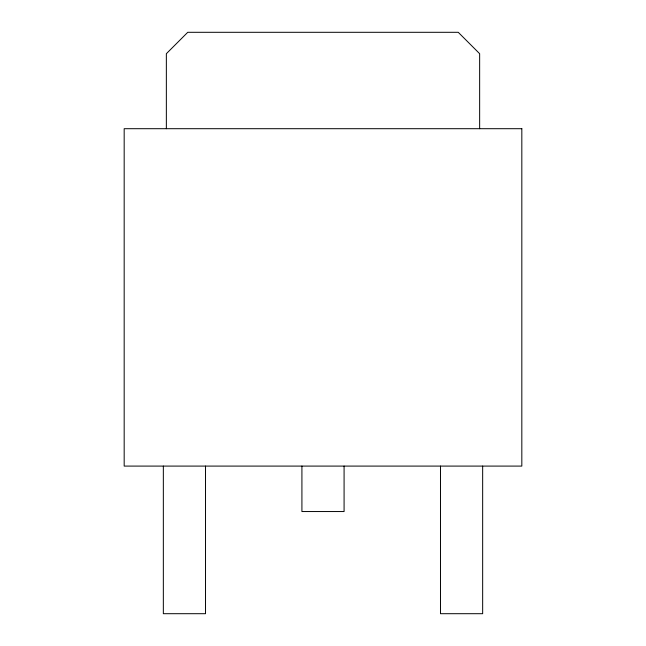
<?xml version="1.0" encoding="UTF-8"?>
<svg xmlns="http://www.w3.org/2000/svg" width="646" height="646" viewBox="0 0 646 646"><rect width="100%" height="100%" fill="white"/><g stroke="black" fill="none" stroke-linecap="round" stroke-linejoin="round"><path stroke-width="0.97" d="M482.659 466.089L482.659 613.7L440.483 613.7L440.483 466.089M479.647 128.699L479.647 53.699L458.248 32.3L187.752 32.3L166.353 53.699L166.353 128.699M344.084 466.089L344.084 511.543L301.916 511.543L301.916 466.089M205.517 466.089L205.517 613.7L163.341 613.7L163.341 466.089M521.823 128.699L124.177 128.699L124.177 466.089L521.823 466.089L521.823 128.699"/></g></svg>
